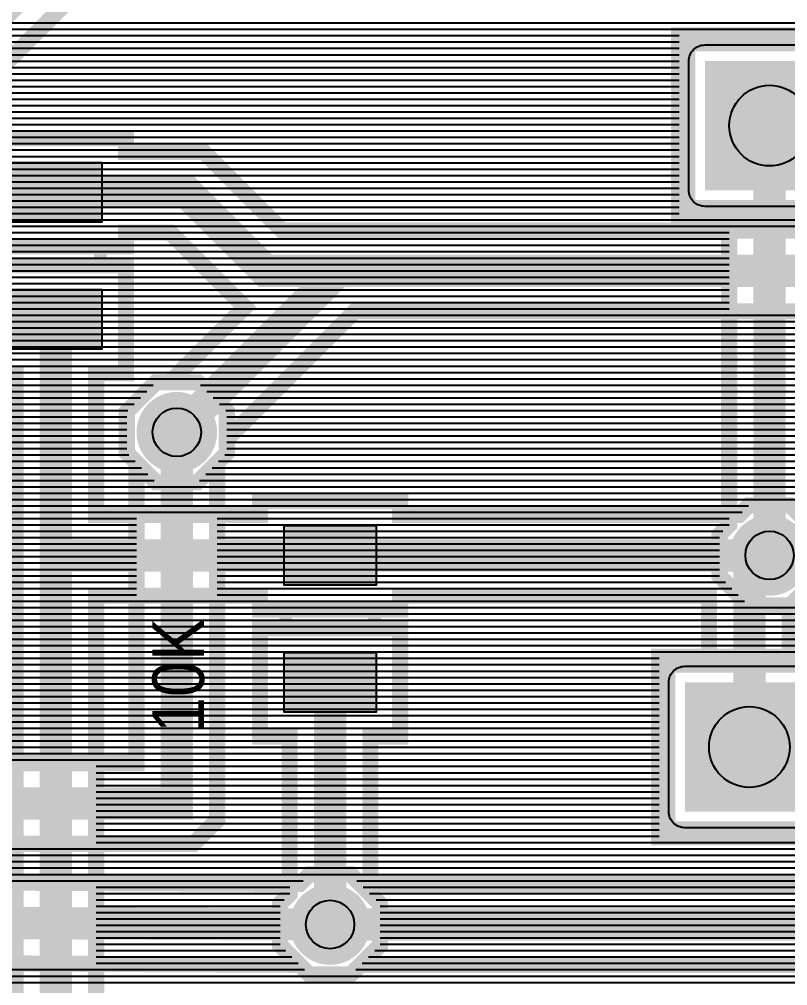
# Model space of a CAD drawing. Header units: inches. Extents: x -1.29 to 1.29, y -0.9 to 0.9.
# Drawn here: x 0.348 to 0.825, y -0.18 to 0.419 of the extents above; entities that cross this region are included whole.
import ezdxf

# ---------------------------------------------------------------- set-up
doc = ezdxf.new("R2010")
doc.units = ezdxf.units.IN
doc.layers.get('0').update_dxf_attribs({"linetype": 'CONTINUOUS'})

# ---------------------------------------------------------------- blocks, each defined once
blk = doc.blocks.new('RPAD')
blk.add_trace([(-0.5, -0.5), (-0.5, 0.5), (0.5, -0.5), (0.5, 0.5)])
blk = doc.blocks.new('EPAD')
at = {"const_width": 0.5}
blk.add_lwpolyline([(-0.25, 0, 1), (0.25, 0, 1)], format="xyb", close=True, dxfattribs=at)

msp = doc.modelspace()

# ---------------------------------------------------------------- linework, layer by layer
for points, const_width in [([(0.209641, 0.454197), (0.167996, 0.454197), (0.122283, 0.408484), (0.122283, 0.101374), (0.172284, 0.101374), (0.172284, 0.294193), (0.385787, 0.507696), (0.417642, 0.507696), (0.417642, 0.526196), (0.484641, 0.526196), (0.484641, 0.439197), (0.417642, 0.439197), (0.417642, 0.457698), (0.406497, 0.457698), (0.222283, 0.273484), (0.222283, 0.101374), (0.253283, 0.101374), (0.253283, -0.010626), (-0.177717, -0.010626)], 0.01), ([(0.451142, 0.482697), (0.396142, 0.482697), (0.197283, 0.283839), (0.197283, 0.045374)], 0.02), ([(1.069641, 0.296697), (0.838641, 0.296697), (0.838641, 0.105278), (0.844641, 0.099278), (0.844641, 0.073596), (0.826482, 0.055437), (0.800801, 0.055437), (0.782642, 0.073596), (0.782642, 0.099278), (0.788642, 0.105278), (0.788642, 0.296697), (0.757642, 0.296697), (0.757642, 0.408696), (1.069641, 0.408696), (1.069641, 0.296697)], 0.01), ([(0.888642, 0.296697), (0.757642, 0.296697), (0.757642, 0.408696), (1.069641, 0.408696)], 0.01), ([(0.763642, 0.302697), (1.063642, 0.302697), (1.063642, 0.402697), (0.763642, 0.402697), (0.763642, 0.302697)], 0.008), ([(0.763642, 0.302697), (1.063642, 0.302697), (1.063642, 0.402697), (0.763642, 0.402697), (0.763642, 0.302697)], 0.008), ([(0.763642, 0.302697), (1.063642, 0.302697), (1.063642, 0.402697), (0.763642, 0.402697), (0.763642, 0.302697)], 0.008), ([(0.913642, 0.352697), (0.913642, 0.262697), (0.546142, 0.262697), (0.501142, 0.262697), (0.452402, 0.311437), (0.371142, 0.311437)], 0.02), ([(0.813642, 0.086437), (0.813642, 0.352697)], 0.02), ([(0.923996, 0.237697), (0.556496, 0.237697), (0.477141, 0.158342), (0.477141, 0.149856), (0.458982, 0.131697), (0.433301, 0.131697), (0.415142, 0.149856), (0.415142, 0.175537), (0.433301, 0.193696), (0.441787, 0.193696), (0.488287, 0.240197), (0.442046, 0.286438), (0.414641, 0.286438), (0.414641, 0.277937), (0.327642, 0.277937), (0.327642, 0.344937), (0.414641, 0.344937), (0.414641, 0.336436), (0.462757, 0.336436), (0.511496, 0.287696), (0.888642, 0.287696)], 0.01), ([(0.398701, 0.266161), (0.398701, 0.277972)], 0.007874), ([(0.398701, 0.266161), (0.398701, 0.277972)], 0.007874), ([(0.398701, 0.266161), (0.398701, 0.277972)], 0.007874), ([(0.327642, 0.266196), (0.414641, 0.266196), (0.414641, 0.199197), (0.396141, 0.199197), (0.396141, 0.111437), (0.497642, 0.111437), (0.497642, 0.119937), (0.584641, 0.119937), (0.584641, 0.111437), (0.794801, 0.111437), (0.800801, 0.117437), (0.826482, 0.117437), (0.844641, 0.099278)], 0.01), ([(0.446142, 0.162697), (0.546142, 0.262697)], 0.02), ([(0.266142, 0.232697), (0.371142, 0.232697)], 0.02), ([(0.371142, 0.232697), (0.371142, 0.086437), (0.541142, 0.086437)], 0.02), ([(0.346142, -0.273463), (0.346142, 0.199197), (0.327642, 0.199197)], 0.01), ([(-0.077717, -0.016948), (-0.052362, -0.042304), (0.421142, -0.042304), (0.421142, 0.143856), (0.415142, 0.149856), (0.415142, 0.175537), (0.433301, 0.193696), (0.458982, 0.193696), (0.477141, 0.175537), (0.477141, 0.149856), (0.471141, 0.143856), (0.471141, -0.077658), (0.456496, -0.092303), (-0.073071, -0.092303), (-0.127716, -0.037658)], 0.01), ([(-0.102717, 0.045374), (-0.102717, -0.027303), (-0.062717, -0.067303), (0.446142, -0.067303), (0.446142, 0.162697)], 0.02), ([(0.531142, -0.292303), (0.371142, -0.292303), (0.371142, 0.086437)], 0.02), ([(0.541142, 0.086437), (0.801142, 0.086437), (0.813642, 0.086437)], 0.02), ([(0.801142, -0.032303), (0.801142, 0.086437)], 0.02), ([(0.844641, 0.073596), (0.826482, 0.055437), (0.826141, 0.055437), (0.826141, 0.023696), (1.057141, 0.023696)], 0.01), ([(0.876143, -0.088303), (0.745142, -0.088303), (0.745142, 0.023696), (0.776142, 0.023696), (0.776142, 0.061437), (0.584641, 0.061437), (0.584641, 0.052937), (0.497642, 0.052937), (0.497642, 0.061437), (0.396141, 0.061437), (0.396141, -0.267304)], 0.01), ([(0.541142, -0.142303), (-0.543858, -0.137303), (-0.602717, -0.023445), (-0.602717, 0.045374)], 0.02), ([(0.513583, 0.052972), (0.513583, 0.041161)], 0.007874), ([(0.513583, 0.052972), (0.513583, 0.041161)], 0.007874), ([(0.513583, 0.052972), (0.513583, 0.041161)], 0.007874), ([(0.568701, 0.052972), (0.568701, 0.041161)], 0.007874), ([(0.568701, 0.052972), (0.568701, 0.041161)], 0.007874), ([(0.568701, 0.052972), (0.568701, 0.041161)], 0.007874), ([(0.911496, -0.167303), (0.559982, -0.167303), (0.553982, -0.173303), (0.528301, -0.173303), (0.510142, -0.155144), (0.510142, -0.129463), (0.516142, -0.123463), (0.516142, -0.025803), (0.497642, -0.025803), (0.497642, 0.041196), (0.584641, 0.041196), (0.584641, -0.025803), (0.566141, -0.025803), (0.566141, -0.117304), (0.876143, -0.117304)], 0.01), ([(1.057141, -0.088303), (0.745142, -0.088303), (0.745142, 0.023696), (1.057141, 0.023696), (1.057141, -0.088303)], 0.01), ([(0.751142, -0.082303), (1.051142, -0.082303), (1.051142, 0.017697), (0.751142, 0.017697), (0.751142, -0.082303)], 0.008), ([(0.751142, -0.082303), (1.051142, -0.082303), (1.051142, 0.017697), (0.751142, 0.017697), (0.751142, -0.082303)], 0.008), ([(0.751142, -0.082303), (1.051142, -0.082303), (1.051142, 0.017697), (0.751142, 0.017697), (0.751142, -0.082303)], 0.008), ([(0.541142, 0.007697), (0.541142, -0.142303)], 0.02), ([(0.901142, -0.032303), (0.901142, -0.142303), (0.541142, -0.142303)], 0.02), ([(-0.528604, -0.112373), (0.522434, -0.117171), (0.528301, -0.111304), (0.553982, -0.111304), (0.572141, -0.129463), (0.572141, -0.155144), (0.553982, -0.173303), (0.528301, -0.173303), (0.522261, -0.167263), (-0.550952, -0.16227)], 0.01)]:
    msp.add_lwpolyline(points, dxfattribs=dict(const_width=const_width))
for points in [[(-1.265, 0.416358), (1.265, 0.416358)], [(0.365157, 0.416358), (1.265, 0.416358)], [(-1.265, 0.412421), (1.265, 0.412421)], [(-1.265, 0.408484), (0.757642, 0.408484)], [(0.357283, 0.408484), (0.757642, 0.408484)], [(0.36122, 0.412421), (1.265, 0.412421)], [(-1.265, 0.404547), (0.757642, 0.404547)], [(0.353346, 0.404547), (0.757642, 0.404547)], [(0.853642, 0.302697), (0.773642, 0.302697), (0.772602, 0.302747), (0.771597, 0.302896), (0.77063, 0.303138), (0.769706, 0.303468), (0.76883, 0.303883), (0.768006, 0.304378), (0.767238, 0.304947), (0.766532, 0.305587), (0.765892, 0.306294), (0.765323, 0.307061), (0.764828, 0.307885), (0.764413, 0.308761), (0.764083, 0.309685), (0.763841, 0.310652), (0.763692, 0.311657), (0.763642, 0.312697), (0.763642, 0.392697), (0.763692, 0.393736), (0.763841, 0.394741), (0.764083, 0.395708), (0.764413, 0.396632), (0.764828, 0.397509), (0.765323, 0.398333), (0.765892, 0.3991), (0.766532, 0.399806), (0.767238, 0.400446), (0.768006, 0.401016), (0.76883, 0.401511), (0.769706, 0.401925), (0.77063, 0.402256), (0.771597, 0.402498), (0.772602, 0.402646), (0.773642, 0.402697), (0.773642, 0.402697), (0.853642, 0.402697)], [(-1.265, 0.40061), (0.757642, 0.40061)], [(-1.265, 0.396673), (0.757642, 0.396673)], [(0.345472, 0.396673), (0.757642, 0.396673)], [(0.349409, 0.40061), (0.757642, 0.40061)], [(-1.265, 0.392736), (0.757642, 0.392736)], [(0.341535, 0.392736), (0.757642, 0.392736)], [(-1.265, 0.388799), (0.757642, 0.388799)], [(-1.265, 0.384862), (0.757642, 0.384862)], [(0.333661, 0.384862), (0.757642, 0.384862)], [(0.337598, 0.388799), (0.757642, 0.388799)], [(-1.265, 0.380925), (0.757642, 0.380925)], [(0.329724, 0.380925), (0.757642, 0.380925)], [(-1.265, 0.376988), (0.757642, 0.376988)], [(-1.265, 0.373051), (0.757642, 0.373051)], [(0.32185, 0.373051), (0.757642, 0.373051)], [(0.325787, 0.376988), (0.757642, 0.376988)], [(-1.265, 0.369114), (0.757642, 0.369114)], [(0.317913, 0.369114), (0.757642, 0.369114)], [(-1.265, 0.365177), (0.757642, 0.365177)], [(-1.265, 0.36124), (0.757642, 0.36124)], [(0.310039, 0.36124), (0.757642, 0.36124)], [(0.313976, 0.365177), (0.757642, 0.365177)], [(-1.265, 0.357303), (0.757642, 0.357303)], [(-1.265, 0.353366), (0.757642, 0.353366)], [(0.302165, 0.353366), (0.757642, 0.353366)], [(0.306102, 0.357303), (0.757642, 0.357303)], [(-1.265, 0.349429), (0.757642, 0.349429)], [(0.298228, 0.349429), (0.757642, 0.349429)], [(-1.265, 0.345492), (0.757642, 0.345492)], [(-1.265, 0.341555), (0.757642, 0.341555)], [(0.294291, 0.345492), (0.757642, 0.345492)], [(0.414641, 0.341555), (0.757642, 0.341555)], [(-1.265, 0.337618), (0.757642, 0.337618)], [(0.414641, 0.337618), (0.757642, 0.337618)], [(0.062141, 0.333681), (0.757642, 0.333681)], [(0.062141, 0.329744), (0.757642, 0.329744)], [(0.465512, 0.333681), (0.757642, 0.333681)], [(0.469449, 0.329744), (0.757642, 0.329744)], [(0.062141, 0.325807), (0.757642, 0.325807)], [(0.473386, 0.325807), (0.757642, 0.325807)], [(0.062141, 0.32187), (0.757642, 0.32187)], [(0.062141, 0.317933), (0.757642, 0.317933)], [(0.477323, 0.32187), (0.757642, 0.32187)], [(0.48126, 0.317933), (0.757642, 0.317933)], [(0.062141, 0.313996), (0.757642, 0.313996)], [(0.485197, 0.313996), (0.757642, 0.313996)], [(0.062141, 0.310059), (0.757642, 0.310059)], [(0.062141, 0.306122), (0.757642, 0.306122)], [(0.489134, 0.310059), (0.757642, 0.310059)], [(0.493071, 0.306122), (0.757642, 0.306122)], [(0.062141, 0.302185), (0.757642, 0.302185)], [(0.497008, 0.302185), (0.757642, 0.302185)], [(0.062141, 0.298248), (0.757642, 0.298248)], [(0.062141, 0.294311), (0.788642, 0.294311)], [(0.500945, 0.298248), (0.757642, 0.298248)], [(0.504882, 0.294311), (0.888642, 0.294311)], [(0.062141, 0.290374), (0.788642, 0.290374)], [(0.508819, 0.290374), (0.888642, 0.290374)], [(0.062141, 0.286437), (0.788642, 0.286437)], [(0.062141, 0.2825), (0.788642, 0.2825)], [(0.414641, 0.286437), (0.442047, 0.286437)], [(0.414641, 0.2825), (0.445984, 0.2825)], [(0.062141, 0.278563), (0.788642, 0.278563)], [(0.414641, 0.278563), (0.449921, 0.278563)], [(0.062141, 0.274626), (0.788642, 0.274626)], [(0.062141, 0.270689), (0.788642, 0.270689)], [(0.222283, 0.270689), (0.457795, 0.270689)], [(0.223425, 0.274626), (0.453858, 0.274626)], [(0.062141, 0.266752), (0.788642, 0.266752)], [(0.222283, 0.266752), (0.461732, 0.266752)], [(0.279864, 0.262815), (0.788642, 0.262815)], [(0.283801, 0.258878), (0.788642, 0.258878)], [(0.414641, 0.262815), (0.465669, 0.262815)], [(0.414641, 0.258878), (0.469606, 0.258878)], [(0.287738, 0.254941), (0.788642, 0.254941)], [(0.414641, 0.254941), (0.473543, 0.254941)], [(0.291675, 0.251004), (0.788642, 0.251004)], [(0.295612, 0.247067), (0.788642, 0.247067)], [(0.414641, 0.251004), (0.47748, 0.251004)], [(0.414641, 0.247067), (0.481417, 0.247067)], [(0.297141, 0.24313), (0.788642, 0.24313)], [(0.414641, 0.24313), (0.485354, 0.24313)], [(0.297141, 0.239193), (0.788642, 0.239193)], [(0.297141, 0.235256), (0.788642, 0.235256)], [(0.414641, 0.239193), (0.487283, 0.239193)], [(0.414641, 0.235256), (0.483346, 0.235256)], [(0.554055, 0.235256), (1.265, 0.235256)], [(0.297141, 0.231319), (0.788642, 0.231319)], [(0.414641, 0.231319), (0.479409, 0.231319)], [(0.550118, 0.231319), (1.265, 0.231319)], [(0.297141, 0.227382), (0.788642, 0.227382)], [(0.297141, 0.223445), (0.788642, 0.223445)], [(0.414641, 0.227382), (0.475472, 0.227382)], [(0.414641, 0.223445), (0.471535, 0.223445)], [(0.542244, 0.223445), (1.265, 0.223445)], [(0.546181, 0.227382), (1.265, 0.227382)], [(0.292856, 0.215571), (0.788642, 0.215571)], [(0.296793, 0.219508), (0.788642, 0.219508)], [(0.414641, 0.219508), (0.467598, 0.219508)], [(0.414641, 0.215571), (0.463661, 0.215571)], [(0.53437, 0.215571), (1.265, 0.215571)], [(0.538307, 0.219508), (1.265, 0.219508)], [(0.288919, 0.211634), (0.788642, 0.211634)], [(0.414641, 0.211634), (0.459724, 0.211634)], [(0.530433, 0.211634), (1.265, 0.211634)], [(0.281045, 0.20376), (0.788642, 0.20376)], [(0.284982, 0.207697), (0.788642, 0.207697)], [(0.414641, 0.207697), (0.455787, 0.207697)], [(0.414641, 0.20376), (0.45185, 0.20376)], [(0.522559, 0.20376), (1.265, 0.20376)], [(0.526496, 0.207697), (1.265, 0.207697)], [(0.268622, 0.199823), (0.788642, 0.199823)], [(0.414641, 0.199823), (0.447913, 0.199823)], [(0.518622, 0.199823), (1.265, 0.199823)], [(0.260748, 0.191949), (0.431554, 0.191949)], [(0.264685, 0.195886), (0.788642, 0.195886)], [(0.396141, 0.195886), (0.443976, 0.195886)], [(0.396141, 0.191949), (0.431554, 0.191949)], [(0.46073, 0.191949), (0.788642, 0.191949)], [(0.510748, 0.191949), (1.265, 0.191949)], [(0.514685, 0.195886), (1.265, 0.195886)], [(0.256811, 0.188012), (0.427617, 0.188012)], [(0.396141, 0.188012), (0.427617, 0.188012)], [(0.464667, 0.188012), (0.788642, 0.188012)], [(0.506811, 0.188012), (1.265, 0.188012)], [(0.248937, 0.180138), (0.419743, 0.180138)], [(0.252874, 0.184075), (0.42368, 0.184075)], [(0.396141, 0.184075), (0.42368, 0.184075)], [(0.396141, 0.180138), (0.419743, 0.180138)], [(0.468604, 0.184075), (0.788642, 0.184075)], [(0.472541, 0.180138), (0.788642, 0.180138)], [(0.498937, 0.180138), (1.265, 0.180138)], [(0.502874, 0.184075), (1.265, 0.184075)], [(0.245, 0.176201), (0.415806, 0.176201)], [(0.396141, 0.176201), (0.415806, 0.176201)], [(0.476478, 0.176201), (0.788642, 0.176201)], [(0.495, 0.176201), (1.265, 0.176201)], [(0.237126, 0.168327), (0.415142, 0.168327)], [(0.241063, 0.172264), (0.415142, 0.172264)], [(0.396141, 0.172264), (0.415142, 0.172264)], [(0.396141, 0.168327), (0.415142, 0.168327)], [(0.477141, 0.172264), (0.788642, 0.172264)], [(0.477141, 0.168327), (0.788642, 0.168327)], [(0.487126, 0.168327), (1.265, 0.168327)], [(0.491063, 0.172264), (1.265, 0.172264)], [(0.233189, 0.16439), (0.415142, 0.16439)], [(0.396141, 0.16439), (0.415142, 0.16439)], [(0.477141, 0.16439), (0.788642, 0.16439)], [(0.483189, 0.16439), (1.265, 0.16439)], [(0.225315, 0.156516), (0.415142, 0.156516)], [(0.229252, 0.160453), (0.415142, 0.160453)], [(0.396141, 0.160453), (0.415142, 0.160453)], [(0.396141, 0.156516), (0.415142, 0.156516)], [(0.477141, 0.160453), (0.788642, 0.160453)], [(0.477141, 0.156516), (0.788642, 0.156516)], [(0.477141, 0.156516), (1.265, 0.156516)], [(0.479252, 0.160453), (1.265, 0.160453)], [(0.221378, 0.152579), (0.415142, 0.152579)], [(0.396141, 0.152579), (0.415142, 0.152579)], [(0.477141, 0.152579), (0.788642, 0.152579)], [(0.477141, 0.152579), (1.265, 0.152579)], [(0.213504, 0.144705), (0.420294, 0.144705)], [(0.217441, 0.148642), (0.416357, 0.148642)], [(0.396141, 0.148642), (0.416357, 0.148642)], [(0.396141, 0.144705), (0.420294, 0.144705)], [(0.47199, 0.144705), (0.788642, 0.144705)], [(0.47199, 0.144705), (1.265, 0.144705)], [(0.475927, 0.148642), (0.788642, 0.148642)], [(0.475927, 0.148642), (1.265, 0.148642)], [(0.209567, 0.140768), (0.421142, 0.140768)], [(0.396141, 0.140768), (0.424231, 0.140768)], [(0.468053, 0.140768), (1.265, 0.140768)], [(0.471141, 0.140768), (0.788642, 0.140768)], [(-1.077717, 0.136831), (0.421142, 0.136831)], [(-1.077717, 0.132894), (0.421142, 0.132894)], [(0.396141, 0.136831), (0.428168, 0.136831)], [(0.396141, 0.132894), (0.432105, 0.132894)], [(0.460179, 0.132894), (1.265, 0.132894)], [(0.464116, 0.136831), (1.265, 0.136831)], [(0.471141, 0.136831), (0.788642, 0.136831)], [(0.471141, 0.132894), (0.788642, 0.132894)], [(-1.077717, 0.128957), (0.421142, 0.128957)], [(0.396141, 0.128957), (1.265, 0.128957)], [(0.471141, 0.128957), (0.788642, 0.128957)], [(-1.077717, 0.12502), (0.421142, 0.12502)], [(-1.077717, 0.121083), (0.421142, 0.121083)], [(0.396141, 0.12502), (1.265, 0.12502)], [(0.396141, 0.121083), (1.265, 0.121083)], [(0.471141, 0.12502), (0.788642, 0.12502)], [(0.471141, 0.121083), (0.788642, 0.121083)], [(-1.077717, 0.117146), (0.421142, 0.117146)], [(0.396141, 0.117146), (0.497642, 0.117146)], [(0.471141, 0.117146), (0.788642, 0.117146)], [(0.584641, 0.117146), (0.80051, 0.117146)], [(-1.077717, 0.113209), (0.421142, 0.113209)], [(-1.077717, 0.109272), (0.421142, 0.109272)], [(0.396141, 0.113209), (0.497642, 0.113209)], [(0.471141, 0.113209), (0.788642, 0.113209)], [(0.471141, 0.109272), (0.788642, 0.109272)], [(0.584641, 0.113209), (0.796573, 0.113209)], [(-1.077717, 0.105335), (0.421142, 0.105335)], [(0.471141, 0.105335), (0.788642, 0.105335)], [(-1.077717, 0.101398), (0.421142, 0.101398)], [(0.253283, 0.097461), (0.421142, 0.097461)], [(0.471141, 0.101398), (0.784762, 0.101398)], [(0.471141, 0.097461), (0.782642, 0.097461)], [(0.253283, 0.093524), (0.421142, 0.093524)], [(0.471141, 0.093524), (0.782642, 0.093524)], [(0.253283, 0.089587), (0.421142, 0.089587)], [(0.253283, 0.08565), (0.421142, 0.08565)], [(0.471141, 0.089587), (0.782642, 0.089587)], [(0.471141, 0.08565), (0.782642, 0.08565)], [(0.253283, 0.081713), (0.421142, 0.081713)], [(0.471141, 0.081713), (0.782642, 0.081713)], [(0.253283, 0.077776), (0.421142, 0.077776)], [(0.253283, 0.073839), (0.421142, 0.073839)], [(0.471141, 0.077776), (0.782642, 0.077776)], [(0.471141, 0.073839), (0.782642, 0.073839)], [(0.253283, 0.069902), (0.421142, 0.069902)], [(0.253283, 0.065965), (0.421142, 0.065965)], [(0.471141, 0.069902), (0.786337, 0.069902)], [(0.471141, 0.065965), (0.790274, 0.065965)], [(0.253283, 0.062028), (0.421142, 0.062028)], [(0.471141, 0.062028), (0.794211, 0.062028)], [(0.253283, 0.058091), (0.421142, 0.058091)], [(0.253283, 0.054154), (0.421142, 0.054154)], [(0.396141, 0.058091), (0.497642, 0.058091)], [(0.396141, 0.054154), (0.497642, 0.054154)], [(0.471141, 0.058091), (0.798148, 0.058091)], [(0.471141, 0.054154), (1.265, 0.054154)], [(0.584641, 0.058091), (0.776142, 0.058091)], [(0.584641, 0.054154), (0.776142, 0.054154)], [(0.253283, 0.050217), (0.421142, 0.050217)], [(0.396141, 0.050217), (0.776142, 0.050217)], [(0.471141, 0.050217), (1.265, 0.050217)], [(0.253283, 0.04628), (0.421142, 0.04628)], [(0.253283, 0.042343), (0.421142, 0.042343)], [(0.396141, 0.04628), (0.776142, 0.04628)], [(0.396141, 0.042343), (0.776142, 0.042343)], [(0.471141, 0.04628), (1.265, 0.04628)], [(0.471141, 0.042343), (1.265, 0.042343)], [(0.253283, 0.038406), (0.421142, 0.038406)], [(0.396141, 0.038406), (0.497642, 0.038406)], [(0.471141, 0.038406), (1.265, 0.038406)], [(0.584641, 0.038406), (0.776142, 0.038406)], [(0.253283, 0.034469), (0.421142, 0.034469)], [(0.253283, 0.030531), (0.421142, 0.030531)], [(0.396141, 0.034469), (0.497642, 0.034469)], [(0.396141, 0.030531), (0.497642, 0.030531)], [(0.471141, 0.034469), (1.265, 0.034469)], [(0.471141, 0.030531), (1.265, 0.030531)], [(0.584641, 0.034469), (0.776142, 0.034469)], [(0.584641, 0.030531), (0.776142, 0.030531)], [(0.253283, 0.026594), (0.421142, 0.026594)], [(0.396141, 0.026594), (0.497642, 0.026594)], [(0.471141, 0.026594), (1.265, 0.026594)], [(0.584641, 0.026594), (0.776142, 0.026594)], [(0.253283, 0.022657), (0.421142, 0.022657)], [(0.253283, 0.01872), (0.421142, 0.01872)], [(0.396141, 0.022657), (0.497642, 0.022657)], [(0.396141, 0.01872), (0.497642, 0.01872)], [(0.471141, 0.022657), (0.745142, 0.022657)], [(0.471141, 0.01872), (0.745142, 0.01872)], [(0.584641, 0.022657), (0.745142, 0.022657)], [(0.584641, 0.01872), (0.745142, 0.01872)], [(0.253283, 0.014783), (0.421142, 0.014783)], [(0.396141, 0.014783), (0.497642, 0.014783)], [(0.471141, 0.014783), (0.745142, 0.014783)], [(0.584641, 0.014783), (0.745142, 0.014783)], [(0.841142, -0.082303), (0.761142, -0.082303), (0.760102, -0.082253), (0.759097, -0.082104), (0.75813, -0.081862), (0.757206, -0.081531), (0.75633, -0.081117), (0.755506, -0.080622), (0.754738, -0.080053), (0.754032, -0.079413), (0.753392, -0.078706), (0.752823, -0.077939), (0.752328, -0.077115), (0.751913, -0.076239), (0.751583, -0.075315), (0.751341, -0.074348), (0.751192, -0.073343), (0.751142, -0.072303), (0.751142, 0.007697), (0.751192, 0.008736), (0.751341, 0.009741), (0.751583, 0.010708), (0.751913, 0.011632), (0.752328, 0.012509), (0.752823, 0.013333), (0.753392, 0.0141), (0.754032, 0.014806), (0.754738, 0.015446), (0.755506, 0.016016), (0.75633, 0.016511), (0.757206, 0.016925), (0.75813, 0.017256), (0.759097, 0.017498), (0.760102, 0.017646), (0.761142, 0.017697), (0.761142, 0.017697), (0.841142, 0.017697)], [(0.253283, 0.010846), (0.421142, 0.010846)], [(0.253283, 0.006909), (0.421142, 0.006909)], [(0.396141, 0.010846), (0.497642, 0.010846)], [(0.396141, 0.006909), (0.497642, 0.006909)], [(0.471141, 0.010846), (0.745142, 0.010846)], [(0.471141, 0.006909), (0.745142, 0.006909)], [(0.584641, 0.010846), (0.745142, 0.010846)], [(0.584641, 0.006909), (0.745142, 0.006909)], [(0.253283, 0.002972), (0.421142, 0.002972)], [(0.396141, 0.002972), (0.497642, 0.002972)], [(0.471141, 0.002972), (0.745142, 0.002972)], [(0.584641, 0.002972), (0.745142, 0.002972)], [(0.253283, -0.000965), (0.421142, -0.000965)], [(0.253283, -0.004902), (0.421142, -0.004902)], [(0.396141, -0.000965), (0.497642, -0.000965)], [(0.396141, -0.004902), (0.497642, -0.004902)], [(0.471141, -0.000965), (0.745142, -0.000965)], [(0.471141, -0.004902), (0.745142, -0.004902)], [(0.584641, -0.000965), (0.745142, -0.000965)], [(0.584641, -0.004902), (0.745142, -0.004902)], [(0.253283, -0.008839), (0.421142, -0.008839)], [(0.396141, -0.008839), (0.497642, -0.008839)], [(0.471141, -0.008839), (0.745142, -0.008839)], [(0.584641, -0.008839), (0.745142, -0.008839)], [(-0.077717, -0.012776), (0.421142, -0.012776)], [(-0.077717, -0.016713), (0.421142, -0.016713)], [(0.396141, -0.012776), (0.497642, -0.012776)], [(0.396141, -0.016713), (0.497642, -0.016713)], [(0.471141, -0.012776), (0.745142, -0.012776)], [(0.471141, -0.016713), (0.745142, -0.016713)], [(0.584641, -0.012776), (0.745142, -0.012776)], [(0.584641, -0.016713), (0.745142, -0.016713)], [(-0.074016, -0.02065), (0.421142, -0.02065)], [(0.396141, -0.02065), (0.497642, -0.02065)], [(0.471141, -0.02065), (0.745142, -0.02065)], [(0.584641, -0.02065), (0.745142, -0.02065)], [(-0.070079, -0.024587), (0.421142, -0.024587)], [(-0.066142, -0.028524), (0.421142, -0.028524)], [(0.396141, -0.024587), (0.497642, -0.024587)], [(0.396141, -0.028524), (0.516142, -0.028524)], [(0.471141, -0.024587), (0.745142, -0.024587)], [(0.471141, -0.028524), (0.745142, -0.028524)], [(0.566141, -0.028524), (0.745142, -0.028524)], [(0.584641, -0.024587), (0.745142, -0.024587)], [(-0.062205, -0.032461), (0.421142, -0.032461)], [(0.396141, -0.032461), (0.516142, -0.032461)], [(0.471141, -0.032461), (0.745142, -0.032461)], [(0.566141, -0.032461), (0.745142, -0.032461)], [(-0.058268, -0.036398), (0.421142, -0.036398)], [(-0.054331, -0.040335), (0.421142, -0.040335)], [(0.396141, -0.036398), (0.516142, -0.036398)], [(0.396141, -0.040335), (0.516142, -0.040335)], [(0.471141, -0.036398), (0.745142, -0.036398)], [(0.471141, -0.040335), (0.745142, -0.040335)], [(0.566141, -0.036398), (0.745142, -0.036398)], [(0.566141, -0.040335), (0.745142, -0.040335)], [(0.396141, -0.044272), (0.516142, -0.044272)], [(0.471141, -0.044272), (0.745142, -0.044272)], [(0.566141, -0.044272), (0.745142, -0.044272)], [(0.396141, -0.048209), (0.516142, -0.048209)], [(0.396141, -0.052146), (0.516142, -0.052146)], [(0.471141, -0.048209), (0.745142, -0.048209)], [(0.471141, -0.052146), (0.745142, -0.052146)], [(0.566141, -0.048209), (0.745142, -0.048209)], [(0.566141, -0.052146), (0.745142, -0.052146)], [(0.396141, -0.056083), (0.516142, -0.056083)], [(0.471141, -0.056083), (0.745142, -0.056083)], [(0.566141, -0.056083), (0.745142, -0.056083)], [(0.396141, -0.06002), (0.516142, -0.06002)], [(0.396141, -0.063957), (0.516142, -0.063957)], [(0.471141, -0.06002), (0.745142, -0.06002)], [(0.471141, -0.063957), (0.745142, -0.063957)], [(0.566141, -0.06002), (0.745142, -0.06002)], [(0.566141, -0.063957), (0.745142, -0.063957)], [(0.396141, -0.067894), (0.516142, -0.067894)], [(0.396141, -0.071831), (0.516142, -0.071831)], [(0.471141, -0.067894), (0.745142, -0.067894)], [(0.471141, -0.071831), (0.745142, -0.071831)], [(0.566141, -0.067894), (0.745142, -0.067894)], [(0.566141, -0.071831), (0.745142, -0.071831)], [(0.396141, -0.075768), (0.516142, -0.075768)], [(0.471141, -0.075768), (0.745142, -0.075768)], [(0.566141, -0.075768), (0.745142, -0.075768)], [(0.396141, -0.079705), (0.516142, -0.079705)], [(0.396141, -0.083642), (0.516142, -0.083642)], [(0.465157, -0.083642), (0.745142, -0.083642)], [(0.469094, -0.079705), (0.745142, -0.079705)], [(0.566141, -0.079705), (0.745142, -0.079705)], [(0.566141, -0.083642), (0.745142, -0.083642)], [(0.396141, -0.087579), (0.516142, -0.087579)], [(0.46122, -0.087579), (0.745142, -0.087579)], [(0.566141, -0.087579), (0.745142, -0.087579)], [(-0.537351, -0.095453), (1.265, -0.095453)], [(0.396141, -0.091516), (0.516142, -0.091516)], [(0.396141, -0.095453), (0.516142, -0.095453)], [(0.457283, -0.091516), (1.265, -0.091516)], [(0.566141, -0.091516), (0.876143, -0.091516)], [(0.566141, -0.095453), (0.876143, -0.095453)], [(-0.535315, -0.09939), (1.265, -0.09939)], [(0.396141, -0.09939), (0.516142, -0.09939)], [(0.566141, -0.09939), (0.876143, -0.09939)], [(-0.53328, -0.103327), (1.265, -0.103327)], [(-0.531245, -0.107264), (1.265, -0.107264)], [(0.396141, -0.103327), (0.516142, -0.103327)], [(0.396141, -0.107264), (0.516142, -0.107264)], [(0.566141, -0.103327), (0.876143, -0.103327)], [(0.566141, -0.107264), (0.876143, -0.107264)], [(-0.52921, -0.111201), (1.265, -0.111201)], [(0.396141, -0.111201), (0.516142, -0.111201)], [(0.566141, -0.111201), (0.876143, -0.111201)], [(0.077041, -0.115138), (0.524467, -0.115138)], [(0.396141, -0.115138), (0.516142, -0.115138)], [(0.396141, -0.119075), (0.516142, -0.119075)], [(0.557817, -0.115138), (1.265, -0.115138)], [(0.561754, -0.119075), (1.265, -0.119075)], [(0.566141, -0.115138), (0.876143, -0.115138)], [(0.396141, -0.123012), (0.516142, -0.123012)], [(0.565691, -0.123012), (1.265, -0.123012)], [(0.396141, -0.126949), (0.512656, -0.126949)], [(0.396141, -0.130886), (0.510142, -0.130886)], [(0.569628, -0.126949), (1.265, -0.126949)], [(0.572141, -0.130886), (1.265, -0.130886)], [(0.396141, -0.134823), (0.510142, -0.134823)], [(0.572141, -0.134823), (1.265, -0.134823)], [(0.396141, -0.13876), (0.510142, -0.13876)], [(0.396141, -0.142697), (0.510142, -0.142697)], [(0.572141, -0.13876), (1.265, -0.13876)], [(0.572141, -0.142697), (1.265, -0.142697)], [(0.396141, -0.146634), (0.510142, -0.146634)], [(0.572141, -0.146634), (1.265, -0.146634)], [(0.396141, -0.150571), (0.510142, -0.150571)], [(0.396141, -0.154508), (0.510142, -0.154508)], [(0.572141, -0.150571), (1.265, -0.150571)], [(0.572141, -0.154508), (1.265, -0.154508)], [(0.396141, -0.158445), (0.513443, -0.158445)], [(0.56884, -0.158445), (1.265, -0.158445)], [(0.396141, -0.162382), (0.51738, -0.162382)], [(0.396141, -0.166319), (0.521317, -0.166319)], [(0.560966, -0.166319), (1.265, -0.166319)], [(0.564903, -0.162382), (1.265, -0.162382)], [(-1.265, -0.170256), (0.525254, -0.170256)], [(0.396141, -0.170256), (0.525254, -0.170256)], [(0.557029, -0.170256), (1.265, -0.170256)], [(0.557029, -0.170256), (1.265, -0.170256)], [(-1.265, -0.174193), (1.265, -0.174193)], [(-1.265, -0.17813), (1.265, -0.17813)], [(0.396141, -0.174193), (1.265, -0.174193)], [(0.396141, -0.17813), (1.265, -0.17813)]]:
    msp.add_lwpolyline(points)
for points in [[(0.342642, 0.292937), (0.342642, 0.329937), (0.399642, 0.329937), (0.399642, 0.292937), (0.342642, 0.292937)], [(0.342642, 0.214197), (0.342642, 0.251197), (0.399642, 0.251197), (0.399642, 0.214197), (0.342642, 0.214197)], [(0.569642, 0.104937), (0.569642, 0.067937), (0.512642, 0.067937), (0.512642, 0.104937), (0.569642, 0.104937)], [(0.569642, 0.026197), (0.569642, -0.010803), (0.512642, -0.010803), (0.512642, 0.026197), (0.569642, 0.026197)]]:
    msp.add_lwpolyline(points, close=True)
for centre, radius in [((0.813642, 0.352697), 0.025), ((0.446142, 0.162697), 0.015), ((0.813642, 0.086437), 0.015), ((0.801142, -0.032303), 0.025), ((0.541142, -0.142303), 0.015)]:
    msp.add_circle(centre, radius)

# ---------------------------------------------------------------- block references
for name, p, xscale, yscale in [('RPAD', (0.813642, 0.352697), 0.08, 0.08), ('EPAD', (0.446142, 0.162697), 0.05, 0.05), ('EPAD', (0.446142, 0.162697), 0.03, 0.03), ('EPAD', (0.813642, 0.086437), 0.05, 0.05), ('EPAD', (0.813642, 0.086437), 0.03, 0.03), ('RPAD', (0.801142, -0.032303), 0.08, 0.08), ('EPAD', (0.541142, -0.142303), 0.05, 0.05), ('EPAD', (0.541142, -0.142303), 0.03, 0.03)]:
    msp.add_blockref(name, p, dxfattribs=dict(xscale=xscale, yscale=yscale))
at = {"xscale": 0.037, "yscale": 0.057}
for p, rotation in [((0.371142, 0.311437), 90), ((0.371142, 0.311437), 90), ((0.371142, 0.232697), 90), ((0.371142, 0.232697), 90), ((0.541142, 0.086437), 270), ((0.541142, 0.086437), 270), ((0.541142, 0.007697), 270), ((0.541142, 0.007697), 270)]:
    msp.add_blockref('RPAD', p, dxfattribs=dict(at, rotation=rotation))

# ---------------------------------------------------------------- texts
at = {"width": 0.9375}
msp.add_text('10K', height=0.032, rotation=90, dxfattribs=at).set_placement((0.463008, -0.023642))
msp.add_text('10K', height=0.032, rotation=90, dxfattribs=at).set_placement((0.463008, -0.023642))
msp.add_text('10K', height=0.032, rotation=90, dxfattribs=at).set_placement((0.463008, -0.023642))

doc.saveas('drawing.dxf')
